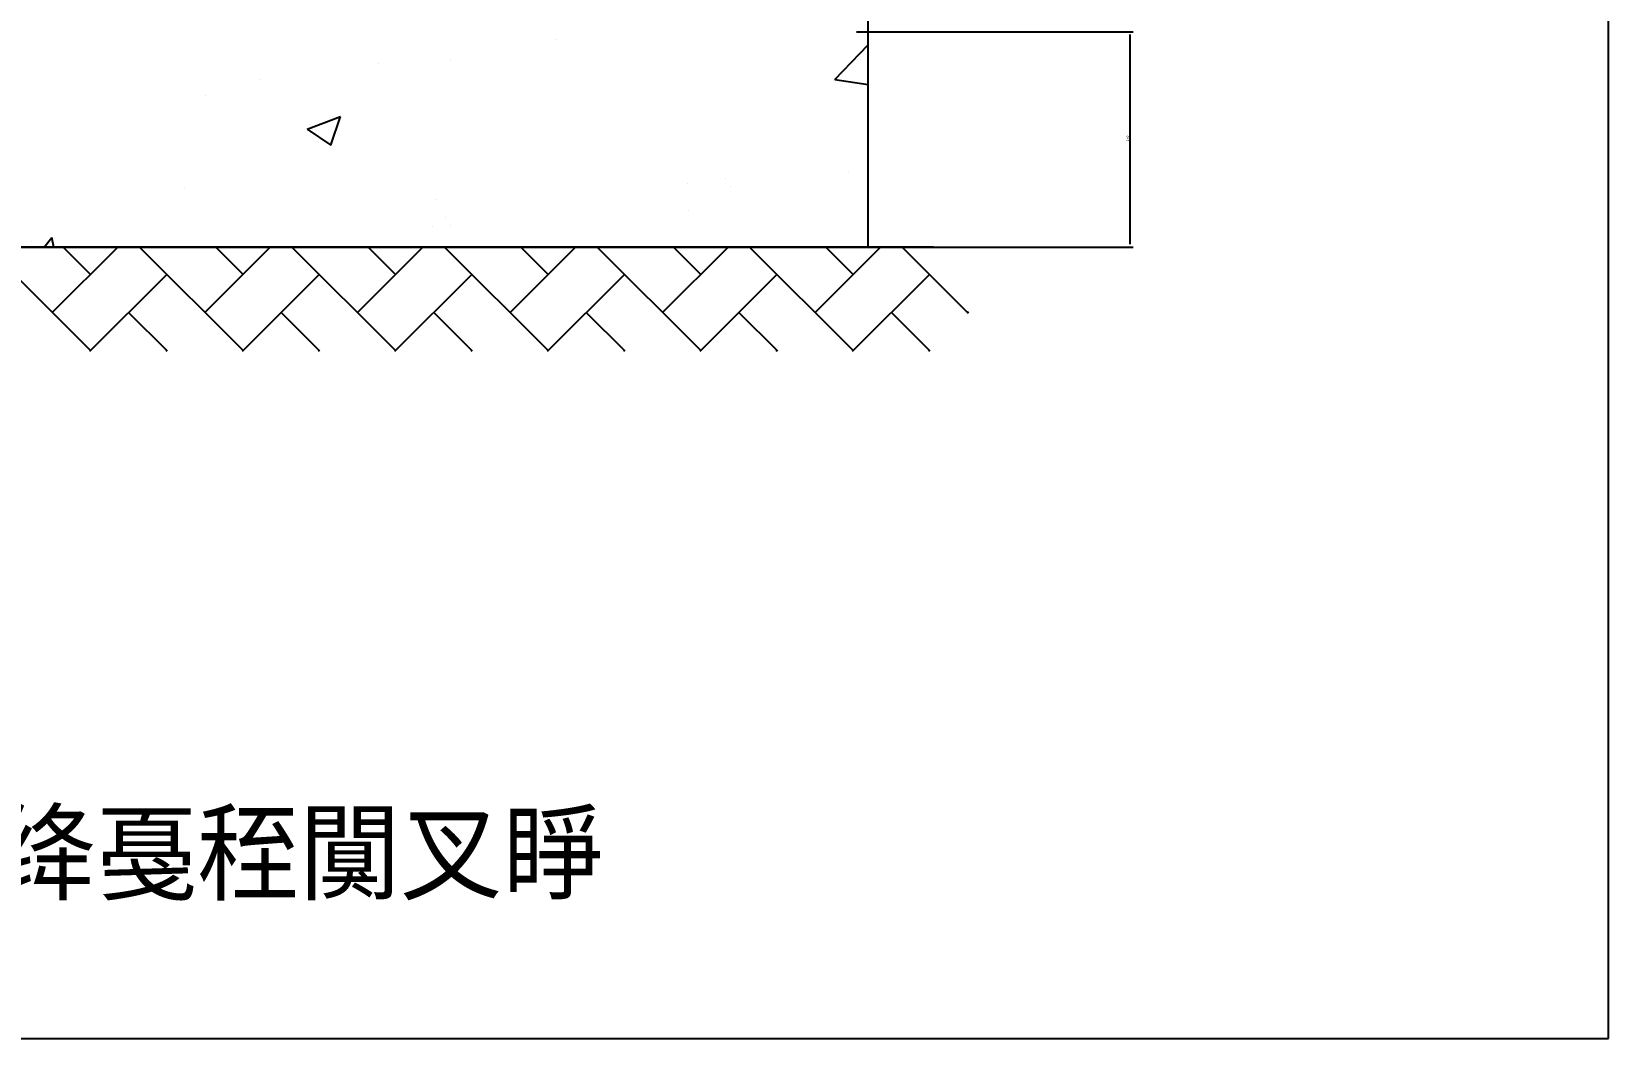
# Model space of a CAD drawing. Header units: metres. Extents: x 0 to 594, y 0 to 420.
# Drawn here: x 360.1 to 594, y 0 to 149.3 of the extents above; entities that cross this region are included whole.
import ezdxf

# ---------------------------------------------------------------- set-up
doc = ezdxf.new("R2010")
doc.units = ezdxf.units.M
doc.layers.add(' ', color=7, linetype='Continuous')

msp = doc.modelspace()

# ---------------------------------------------------------------- linework, layer by layer
for p, q in [((594, 0), (594, 420)), ((484.23, 117.49), (484.23, 309.29)), ((438.04, 148.1), (438.04, 148.1)), ((479.28, 142.24), (484.23, 147.39)), ((482.49, 149.31), (523.53, 149.31)), ((482.49, 149.31), (523.53, 149.31)), ((523.03, 148.91), (523.03, 117.79)), ((422.33, 145.13), (422.33, 145.13)), ((411.53, 144.61), (411.53, 144.61)), ((394.01, 142.3), (394.01, 142.3)), ((479.28, 142.24), (484.23, 141.47)), ((385.98, 139.89), (385.98, 139.89)), ((401.02, 134.86), (405.93, 136.74)), ((404.51, 132.51), (405.93, 136.74)), ((401.02, 134.86), (404.51, 132.51)), ((457.42, 126.76), (457.42, 126.76)), ((463.01, 127.6), (463.01, 127.6)), ((463.84, 126.31), (463.84, 126.31)), ((481.36, 128.61), (481.36, 128.61)), ((382.78, 126.02), (382.78, 126.02)), ((420.15, 124.44), (420.15, 124.44)), ((421.48, 121.83), (421.48, 121.83)), ((457.52, 122.86), (457.52, 122.86)), ((419.63, 120.49), (419.63, 120.49)), ((422.19, 120.59), (422.19, 120.59)), ((493.89, 117.39), (63.45, 117.39)), ((80.33, 117.39), (484.13, 117.39)), ((368.86, 102.02), (353.49, 117.39)), ((360.17, 118.19), (360.17, 118.19)), ((361.98, 117.39), (363.15, 118.79)), ((363.41, 117.39), (363.15, 118.79)), ((363.2, 107.68), (372.91, 117.39)), ((368.86, 113.33), (364.81, 117.39)), ((391.49, 102.02), (376.12, 117.39)), ((385.83, 107.68), (395.54, 117.39)), ((391.49, 113.33), (387.44, 117.39)), ((414.12, 102.02), (398.75, 117.39)), ((408.46, 107.68), (418.17, 117.39)), ((414.12, 113.33), (410.06, 117.39)), ((436.74, 102.02), (421.38, 117.39)), ((431.09, 107.68), (440.79, 117.39)), ((436.74, 113.33), (432.69, 117.39)), ((459.37, 102.02), (444, 117.39)), ((453.71, 107.68), (463.42, 117.39)), ((459.37, 113.33), (455.32, 117.39)), ((482, 102.02), (466.63, 117.39)), ((476.34, 107.68), (486.05, 117.39)), ((482, 113.33), (477.95, 117.39)), ((482.49, 117.39), (523.53, 117.39)), ((484.23, 117.49), (484.13, 117.39)), ((499.1, 107.54), (489.26, 117.39)), ((368.76, 101.92), (380.17, 113.33)), ((391.39, 101.92), (402.8, 113.33)), ((414.01, 101.92), (425.43, 113.33)), ((436.64, 101.92), (448.06, 113.33)), ((459.27, 101.92), (470.68, 113.33)), ((481.89, 101.92), (493.31, 113.33)), ((380.28, 101.92), (374.52, 107.68)), ((402.9, 101.92), (397.14, 107.68)), ((425.53, 101.92), (419.77, 107.68)), ((448.16, 101.92), (442.4, 107.68)), ((470.79, 101.92), (465.03, 107.68)), ((493.41, 101.92), (487.65, 107.68)), ((498.97, 107.68), (499.1, 107.81)), ((380.07, 101.92), (380.17, 102.02)), ((402.7, 101.92), (402.8, 102.02)), ((425.33, 101.92), (425.43, 102.02)), ((447.95, 101.92), (448.06, 102.02)), ((470.58, 101.92), (470.68, 102.02)), ((493.21, 101.92), (493.31, 102.02)), ((0, 0), (594, 0))]:
    msp.add_line(p, q)

# ---------------------------------------------------------------- texts
at = {"layer": ' '}
msp.add_text('150', height=0.36, rotation=90, dxfattribs=at).set_placement((522.87, 133.08))
msp.add_text('绌哄績鐮栫爩绛戞秷闃叉睜', height=11.6, dxfattribs=at).set_placement((264.06, 21.74))

doc.saveas('drawing.dxf')
